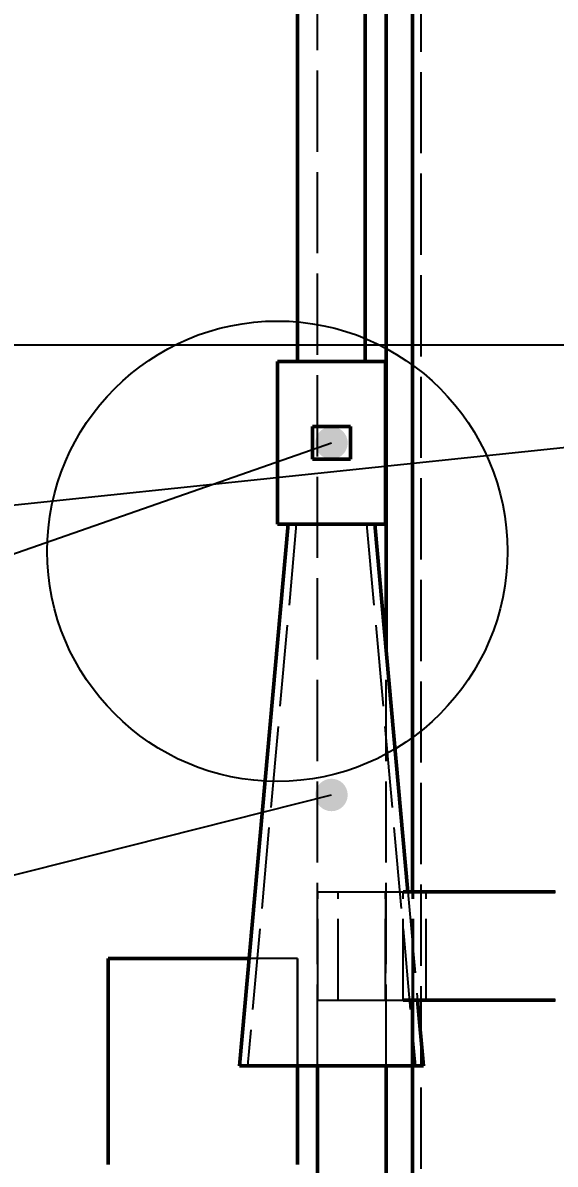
# Model space of a CAD drawing. Header units: millimetres. Extents: x 0 to 594, y 0 to 420.
# Drawn here: x 60.84 to 80.52, y 282.4 to 324.55 of the extents above; entities that cross this region are included whole.
import ezdxf

# ---------------------------------------------------------------- set-up
doc = ezdxf.new("R2010")
doc.units = ezdxf.units.MM
doc.linetypes.add('ISO02-TRAZOS', pattern=[3.75, 3, -0.75])
for name, color, linetype, lineweight in [('01-VISIBLE', 7, 'CONTINUOUS', 50), ('02-OCULTA', 4, 'ISO02-TRAZOS', 25), ('04-COTA', 3, 'CONTINUOUS', 25), ('08-FINA', 5, 'CONTINUOUS', 25)]:
    doc.layers.add(name, color=color, linetype=linetype, lineweight=lineweight)
doc.styles.add('ISO3098', font='isocpeur.ttf')
doc.dimstyles.new('FLAMA-ISO', dxfattribs={"dimtxt": 3.5, "dimasz": 3, "dimexe": 2, "dimexo": 1, "dimgap": 1, "dimtad": 1, "dimdec": 1, "dimtxsty": 'ISO3098', "dimcen": 2.5, "dimclrd": 3, "dimclre": 3, "dimclrt": 3, "dimazin": 3, "dimtfac": 1, "dimtmove": 0, "dimatfit": 3, "dimlwd": 25, "dimlwe": 25})

msp = doc.modelspace()

# ---------------------------------------------------------------- hatches: boundary and pattern name
at = {"layer": '08-FINA'}
h = msp.add_hatch(color=7, dxfattribs=at)
h.dxf.hatch_style = 1
edge = h.paths.add_edge_path()
edge.add_arc((72.25, 309.035), 0.6, 0, 360)
h = msp.add_hatch(color=7, dxfattribs=at)
h.dxf.hatch_style = 1
edge = h.paths.add_edge_path()
edge.add_arc((72.25, 296.035), 0.6, 0, 360)

# ---------------------------------------------------------------- linework, layer by layer
at = {"layer": '01-VISIBLE'}
for p, q in [((71, 349.516), (71, 312.035)), ((73.5, 335.195), (73.5, 312.035)), ((74.27, 301.368), (74.27, 335.195)), ((75.25, 292.455), (75.25, 335.195)), ((70.25, 306.035), (70.25, 312.035)), ((70.25, 312.035), (74.25, 312.035)), ((74.25, 306.035), (74.25, 312.035)), ((71.55, 309.635), (72.95, 309.635)), ((71.55, 308.435), (71.55, 309.635)), ((72.95, 308.435), (72.95, 309.635)), ((71.55, 308.435), (72.95, 308.435)), ((70.65, 306.035), (68.85, 286.035)), ((70.25, 306.035), (74.25, 306.035)), ((73.85, 306.035), (75.072, 292.455)), ((69.207, 290), (64, 290)), ((75.25, 271.18), (75.25, 288.455)), ((75.432, 288.455), (75.65, 286.035)), ((71.73, 275.5), (71.73, 286.035)), ((74.27, 275.5), (74.27, 286.035))]:
    msp.add_line(p, q, dxfattribs=at)
for points in [[(74.894, 292.455), (74.944, 292.455), (74.994, 292.455), (75.044, 292.455), (75.095, 292.455), (75.145, 292.455), (75.195, 292.455), (75.245, 292.455), (75.296, 292.455), (75.346, 292.455), (75.396, 292.455), (75.446, 292.455), (75.496, 292.455), (75.547, 292.455), (75.597, 292.455), (75.647, 292.455), (75.697, 292.455), (75.748, 292.455), (75.798, 292.455), (75.848, 292.455), (75.898, 292.455), (75.948, 292.455), (75.999, 292.455), (76.049, 292.455), (76.099, 292.455), (76.149, 292.455), (76.2, 292.455), (76.25, 292.455), (76.3, 292.455), (76.35, 292.455), (76.4, 292.455), (76.451, 292.455), (76.501, 292.455), (76.551, 292.455), (76.601, 292.455), (76.652, 292.455), (76.702, 292.455), (76.752, 292.455), (76.802, 292.455), (76.852, 292.455), (76.903, 292.455), (76.953, 292.455), (77.003, 292.455), (77.053, 292.455), (77.104, 292.455), (77.154, 292.455), (77.204, 292.455), (77.254, 292.455), (77.305, 292.455), (77.355, 292.455), (77.405, 292.455), (77.455, 292.455), (77.505, 292.455), (77.556, 292.455), (77.606, 292.455), (77.656, 292.455), (77.706, 292.455), (77.757, 292.455), (77.807, 292.455), (77.857, 292.455), (77.907, 292.455), (77.957, 292.455), (78.008, 292.455), (78.058, 292.455), (78.108, 292.455), (78.158, 292.455), (78.209, 292.455), (78.259, 292.455), (78.309, 292.455), (78.359, 292.455), (78.409, 292.455), (78.46, 292.455), (78.51, 292.455), (78.56, 292.455), (78.61, 292.455), (78.661, 292.455), (78.711, 292.455), (78.761, 292.455), (78.811, 292.455), (78.861, 292.455), (78.912, 292.455), (78.962, 292.455), (79.012, 292.455), (79.062, 292.455), (79.113, 292.455), (79.163, 292.455), (79.213, 292.455), (79.263, 292.455), (79.314, 292.455), (79.364, 292.455), (79.414, 292.455), (79.464, 292.455), (79.514, 292.455), (79.565, 292.455), (79.615, 292.455), (79.665, 292.455), (79.715, 292.455), (79.766, 292.455), (79.816, 292.455), (79.866, 292.455), (79.916, 292.455), (79.966, 292.455), (80.017, 292.455), (80.067, 292.455), (80.117, 292.455), (80.167, 292.455), (80.218, 292.455), (80.268, 292.455), (80.318, 292.455), (80.368, 292.455), (80.418, 292.455), (80.469, 292.455), (80.519, 292.455)], [(64, 282.387), (64, 282.475), (64, 282.562), (64, 282.65), (64, 282.737), (64, 282.825), (64, 282.912), (64, 283), (64, 283.087), (64, 283.175), (64, 283.262), (64, 283.35), (64, 283.437), (64, 283.525), (64, 283.612), (64, 283.7), (64, 283.787), (64, 283.875), (64, 283.962), (64, 284.05), (64, 284.137), (64, 284.225), (64, 284.312), (64, 284.4), (64, 284.487), (64, 284.575), (64, 284.662), (64, 284.75), (64, 284.837), (64, 284.925), (64, 285.012), (64, 285.1), (64, 285.187), (64, 285.275), (64, 285.362), (64, 285.45), (64, 285.537), (64, 285.625), (64, 285.712), (64, 285.8), (64, 285.887), (64, 285.975), (64, 286.062), (64, 286.15), (64, 286.237), (64, 286.325), (64, 286.412), (64, 286.5), (64, 286.587), (64, 286.675), (64, 286.762), (64, 286.85), (64, 286.937), (64, 287.025), (64, 287.112), (64, 287.2), (64, 287.287), (64, 287.375), (64, 287.462), (64, 287.55), (64, 287.637), (64, 287.725), (64, 287.812), (64, 287.9), (64, 287.987), (64, 288.075), (64, 288.162), (64, 288.25), (64, 288.337), (64, 288.425), (64, 288.512), (64, 288.6), (64, 288.687), (64, 288.775), (64, 288.862), (64, 288.95), (64, 289.037), (64, 289.125), (64, 289.212), (64, 289.3), (64, 289.387), (64, 289.475), (64, 289.562), (64, 289.65), (64, 289.737), (64, 289.825), (64, 289.912), (64, 290)], [(74.894, 288.455), (74.944, 288.455), (74.994, 288.455), (75.044, 288.455), (75.095, 288.455), (75.145, 288.455), (75.195, 288.455), (75.245, 288.455), (75.296, 288.455), (75.346, 288.455), (75.396, 288.455), (75.446, 288.455), (75.497, 288.455), (75.547, 288.455), (75.597, 288.455), (75.647, 288.455), (75.698, 288.455), (75.748, 288.455), (75.798, 288.455), (75.848, 288.455), (75.899, 288.455), (75.949, 288.455), (75.999, 288.455), (76.049, 288.455), (76.1, 288.455), (76.15, 288.455), (76.2, 288.455), (76.25, 288.455), (76.301, 288.455), (76.351, 288.455), (76.401, 288.455), (76.451, 288.455), (76.502, 288.455), (76.552, 288.455), (76.602, 288.455), (76.652, 288.455), (76.703, 288.455), (76.753, 288.455), (76.803, 288.455), (76.853, 288.455), (76.904, 288.455), (76.954, 288.455), (77.004, 288.455), (77.054, 288.455), (77.105, 288.455), (77.155, 288.455), (77.205, 288.455), (77.255, 288.455), (77.306, 288.455), (77.356, 288.455), (77.406, 288.455), (77.456, 288.455), (77.507, 288.455), (77.557, 288.455), (77.607, 288.455), (77.657, 288.455), (77.708, 288.455), (77.758, 288.455), (77.808, 288.455), (77.858, 288.455), (77.909, 288.455), (77.959, 288.455), (78.009, 288.455), (78.059, 288.455), (78.11, 288.455), (78.16, 288.455), (78.21, 288.455), (78.26, 288.455), (78.311, 288.455), (78.361, 288.455), (78.411, 288.455), (78.461, 288.455), (78.512, 288.455), (78.562, 288.455), (78.612, 288.455), (78.662, 288.455), (78.713, 288.455), (78.763, 288.455), (78.813, 288.455), (78.863, 288.455), (78.914, 288.455), (78.964, 288.455), (79.014, 288.455), (79.064, 288.455), (79.115, 288.455), (79.165, 288.455), (79.215, 288.455), (79.265, 288.455), (79.316, 288.455), (79.366, 288.455), (79.416, 288.455), (79.466, 288.455), (79.517, 288.455), (79.567, 288.455), (79.617, 288.455), (79.667, 288.455), (79.718, 288.455), (79.768, 288.455), (79.818, 288.455), (79.868, 288.455), (79.918, 288.455), (79.969, 288.455), (80.019, 288.455), (80.069, 288.455), (80.119, 288.455), (80.17, 288.455), (80.22, 288.455), (80.27, 288.455), (80.32, 288.455), (80.371, 288.455), (80.421, 288.455), (80.471, 288.455), (80.521, 288.455)], [(75.65, 286.035), (75.6, 286.035), (75.55, 286.035), (75.5, 286.035), (75.45, 286.035), (75.4, 286.035), (75.35, 286.035), (75.3, 286.035), (75.25, 286.035), (75.2, 286.035), (75.15, 286.035), (75.1, 286.035), (75.05, 286.035), (75, 286.035), (74.95, 286.035), (74.9, 286.035), (74.85, 286.035), (74.8, 286.035), (74.75, 286.035), (74.7, 286.035), (74.65, 286.035), (74.6, 286.035), (74.55, 286.035), (74.5, 286.035), (74.45, 286.035), (74.4, 286.035), (74.35, 286.035), (74.3, 286.035), (74.25, 286.035), (74.2, 286.035), (74.15, 286.035), (74.1, 286.035), (74.05, 286.035), (74, 286.035), (73.95, 286.035), (73.9, 286.035), (73.85, 286.035), (73.8, 286.035), (73.75, 286.035), (73.7, 286.035), (73.65, 286.035), (73.6, 286.035), (73.55, 286.035), (73.5, 286.035), (73.45, 286.035), (73.4, 286.035), (73.35, 286.035), (73.3, 286.035), (73.25, 286.035), (73.2, 286.035), (73.15, 286.035), (73.1, 286.035), (73.05, 286.035), (73, 286.035), (72.95, 286.035), (72.9, 286.035), (72.85, 286.035), (72.8, 286.035), (72.75, 286.035), (72.7, 286.035), (72.65, 286.035), (72.6, 286.035), (72.55, 286.035), (72.5, 286.035), (72.45, 286.035), (72.4, 286.035), (72.35, 286.035), (72.3, 286.035), (72.25, 286.035), (72.2, 286.035), (72.15, 286.035), (72.1, 286.035), (72.05, 286.035), (72, 286.035), (71.95, 286.035), (71.9, 286.035), (71.85, 286.035), (71.8, 286.035), (71.75, 286.035), (71.7, 286.035), (71.65, 286.035), (71.6, 286.035), (71.55, 286.035), (71.5, 286.035), (71.45, 286.035), (71.4, 286.035), (71.35, 286.035), (71.3, 286.035), (71.25, 286.035), (71.2, 286.035), (71.15, 286.035), (71.1, 286.035), (71.05, 286.035), (71, 286.035), (70.95, 286.035), (70.9, 286.035), (70.85, 286.035), (70.8, 286.035), (70.75, 286.035), (70.7, 286.035), (70.65, 286.035), (70.6, 286.035), (70.55, 286.035), (70.5, 286.035), (70.45, 286.035), (70.4, 286.035), (70.35, 286.035), (70.3, 286.035), (70.25, 286.035), (70.2, 286.035), (70.15, 286.035), (70.1, 286.035), (70.05, 286.035), (70, 286.035), (69.95, 286.035), (69.9, 286.035), (69.85, 286.035), (69.8, 286.035), (69.75, 286.035), (69.7, 286.035), (69.65, 286.035), (69.6, 286.035), (69.55, 286.035), (69.5, 286.035), (69.45, 286.035), (69.4, 286.035), (69.35, 286.035), (69.3, 286.035), (69.25, 286.035), (69.2, 286.035), (69.15, 286.035), (69.1, 286.035), (69.05, 286.035), (69, 286.035), (68.95, 286.035), (68.9, 286.035), (68.85, 286.035)], [(71, 282.388), (71, 282.466), (71, 282.544), (71, 282.621), (71, 282.699), (71, 282.776), (71, 282.854), (71, 282.931), (71, 283.009), (71, 283.087), (71, 283.164), (71, 283.242), (71, 283.319), (71, 283.397), (71, 283.475), (71, 283.552), (71, 283.63), (71, 283.707), (71, 283.785), (71, 283.863), (71, 283.94), (71, 284.018), (71, 284.095), (71, 284.173), (71, 284.25), (71, 284.328), (71, 284.406), (71, 284.483), (71, 284.561), (71, 284.638), (71, 284.716), (71, 284.794), (71, 284.871), (71, 284.949), (71, 285.026), (71, 285.104), (71, 285.182), (71, 285.259), (71, 285.337), (71, 285.414), (71, 285.492), (71, 285.569), (71, 285.647), (71, 285.725), (71, 285.802), (71, 285.88), (71, 285.957), (71, 286.035)]]:
    msp.add_lwpolyline(points, dxfattribs=at)
at = {"layer": '02-OCULTA'}
for p, q in [((71.73, 286.035), (71.73, 352.687)), ((75.57, 270.98), (75.57, 337.4)), ((70.25, 306.035), (70.25, 312.035)), ((70.25, 312.035), (74.25, 312.035)), ((74.25, 306.035), (74.25, 312.035)), ((71.55, 309.635), (72.95, 309.635)), ((71.55, 308.435), (71.55, 309.635)), ((72.95, 308.435), (72.95, 309.635)), ((71.55, 308.435), (72.95, 308.435)), ((70.95, 306.035), (69.15, 286.035)), ((70.25, 306.035), (74.25, 306.035)), ((73.55, 306.035), (75.35, 286.035)), ((74.27, 286.035), (74.27, 301.368)), ((71.75, 292.455), (74.25, 292.455)), ((71.75, 292.455), (72.5, 292.455)), ((71.75, 288.455), (71.75, 292.455)), ((71.75, 288.455), (71.75, 292.455)), ((72.5, 292.455), (74.894, 292.455)), ((72.5, 288.455), (72.5, 292.455)), ((72.5, 288.455), (72.5, 292.455)), ((74.25, 292.455), (74.894, 292.455)), ((74.25, 292.455), (74.25, 288.455)), ((74.25, 288.455), (74.25, 292.455)), ((74.894, 288.455), (74.894, 292.455)), ((74.894, 288.455), (74.894, 292.455)), ((75.072, 292.455), (75.432, 288.455)), ((75.25, 288.455), (75.25, 292.455)), ((75.285, 288.455), (75.285, 292.455)), ((75.285, 288.455), (75.285, 292.455)), ((75.285, 292.455), (75.75, 292.455)), ((75.285, 292.455), (75.75, 292.455)), ((75.75, 288.455), (75.75, 292.455)), ((75.75, 288.455), (75.75, 292.455)), ((71, 290), (69.207, 290)), ((71.75, 288.455), (74.25, 288.455)), ((71.75, 288.455), (72.5, 288.455)), ((72.5, 288.455), (74.894, 288.455)), ((74.25, 288.455), (74.894, 288.455)), ((75.285, 288.455), (75.75, 288.455)), ((75.285, 288.455), (75.75, 288.455))]:
    msp.add_line(p, q, dxfattribs=at)
for points in [[(73.5, 312.035), (73.45, 312.035), (73.4, 312.035), (73.35, 312.035), (73.3, 312.035), (73.25, 312.035), (73.2, 312.035), (73.15, 312.035), (73.1, 312.035), (73.05, 312.035), (73, 312.035), (72.95, 312.035), (72.9, 312.035), (72.85, 312.035), (72.8, 312.035), (72.75, 312.035), (72.7, 312.035), (72.65, 312.035), (72.6, 312.035), (72.55, 312.035), (72.5, 312.035), (72.45, 312.035), (72.4, 312.035), (72.35, 312.035), (72.3, 312.035), (72.25, 312.035), (72.2, 312.035), (72.15, 312.035), (72.1, 312.035), (72.05, 312.035), (72, 312.035), (71.95, 312.035), (71.9, 312.035), (71.85, 312.035), (71.8, 312.035), (71.75, 312.035), (71.7, 312.035), (71.65, 312.035), (71.6, 312.035), (71.55, 312.035), (71.5, 312.035), (71.45, 312.035), (71.4, 312.035), (71.35, 312.035), (71.3, 312.035), (71.25, 312.035), (71.2, 312.035), (71.15, 312.035), (71.1, 312.035), (71.05, 312.035), (71, 312.035)], [(71, 312.035), (71.05, 312.035), (71.1, 312.035), (71.15, 312.035), (71.2, 312.035), (71.25, 312.035), (71.3, 312.035), (71.35, 312.035), (71.4, 312.035), (71.45, 312.035), (71.5, 312.035), (71.55, 312.035), (71.6, 312.035), (71.65, 312.035), (71.7, 312.035), (71.75, 312.035), (71.8, 312.035), (71.85, 312.035), (71.9, 312.035), (71.95, 312.035), (72, 312.035), (72.05, 312.035), (72.1, 312.035), (72.15, 312.035), (72.2, 312.035), (72.25, 312.035), (72.3, 312.035), (72.35, 312.035), (72.4, 312.035), (72.45, 312.035), (72.5, 312.035), (72.55, 312.035), (72.6, 312.035), (72.65, 312.035), (72.7, 312.035), (72.75, 312.035), (72.8, 312.035), (72.85, 312.035), (72.9, 312.035), (72.95, 312.035), (73, 312.035), (73.05, 312.035), (73.1, 312.035), (73.15, 312.035), (73.2, 312.035), (73.25, 312.035), (73.3, 312.035), (73.35, 312.035), (73.4, 312.035), (73.45, 312.035), (73.5, 312.035)], [(70.65, 306.035), (70.7, 306.035), (70.75, 306.035), (70.8, 306.035), (70.85, 306.035), (70.9, 306.035), (70.95, 306.035), (71, 306.035), (71.05, 306.035), (71.1, 306.035), (71.15, 306.035), (71.2, 306.035), (71.25, 306.035), (71.3, 306.035), (71.35, 306.035), (71.4, 306.035), (71.45, 306.035), (71.5, 306.035), (71.55, 306.035), (71.6, 306.035), (71.65, 306.035), (71.7, 306.035), (71.75, 306.035), (71.8, 306.035), (71.85, 306.035), (71.9, 306.035), (71.95, 306.035), (72, 306.035), (72.05, 306.035), (72.1, 306.035), (72.15, 306.035), (72.2, 306.035), (72.25, 306.035), (72.3, 306.035), (72.35, 306.035), (72.4, 306.035), (72.45, 306.035), (72.5, 306.035), (72.55, 306.035), (72.6, 306.035), (72.65, 306.035), (72.7, 306.035), (72.75, 306.035), (72.8, 306.035), (72.85, 306.035), (72.9, 306.035), (72.95, 306.035), (73, 306.035), (73.05, 306.035), (73.1, 306.035), (73.15, 306.035), (73.2, 306.035), (73.25, 306.035), (73.3, 306.035), (73.35, 306.035), (73.4, 306.035), (73.45, 306.035), (73.5, 306.035), (73.55, 306.035), (73.6, 306.035), (73.65, 306.035), (73.7, 306.035), (73.75, 306.035), (73.8, 306.035), (73.85, 306.035)], [(73.85, 306.035), (73.8, 306.035), (73.75, 306.035), (73.7, 306.035), (73.65, 306.035), (73.6, 306.035), (73.55, 306.035), (73.5, 306.035), (73.45, 306.035), (73.4, 306.035), (73.35, 306.035), (73.3, 306.035), (73.25, 306.035), (73.2, 306.035), (73.15, 306.035), (73.1, 306.035), (73.05, 306.035), (73, 306.035), (72.95, 306.035), (72.9, 306.035), (72.85, 306.035), (72.8, 306.035), (72.75, 306.035), (72.7, 306.035), (72.65, 306.035), (72.6, 306.035), (72.55, 306.035), (72.5, 306.035), (72.45, 306.035), (72.4, 306.035), (72.35, 306.035), (72.3, 306.035), (72.25, 306.035), (72.2, 306.035), (72.15, 306.035), (72.1, 306.035), (72.05, 306.035), (72, 306.035), (71.95, 306.035), (71.9, 306.035), (71.85, 306.035), (71.8, 306.035), (71.75, 306.035), (71.7, 306.035), (71.65, 306.035), (71.6, 306.035), (71.55, 306.035), (71.5, 306.035), (71.45, 306.035), (71.4, 306.035), (71.35, 306.035), (71.3, 306.035), (71.25, 306.035), (71.2, 306.035), (71.15, 306.035), (71.1, 306.035), (71.05, 306.035), (71, 306.035), (70.95, 306.035), (70.9, 306.035), (70.85, 306.035), (70.8, 306.035), (70.75, 306.035), (70.7, 306.035), (70.65, 306.035)], [(70.95, 306.035), (71, 306.035), (71.05, 306.035), (71.1, 306.035), (71.15, 306.035), (71.2, 306.035), (71.25, 306.035), (71.3, 306.035), (71.35, 306.035), (71.4, 306.035), (71.45, 306.035), (71.5, 306.035), (71.55, 306.035), (71.6, 306.035), (71.65, 306.035), (71.7, 306.035), (71.75, 306.035), (71.8, 306.035), (71.85, 306.035), (71.9, 306.035), (71.95, 306.035), (72, 306.035), (72.05, 306.035), (72.1, 306.035), (72.15, 306.035), (72.2, 306.035), (72.25, 306.035), (72.3, 306.035), (72.35, 306.035), (72.4, 306.035), (72.45, 306.035), (72.5, 306.035), (72.55, 306.035), (72.6, 306.035), (72.65, 306.035), (72.7, 306.035), (72.75, 306.035), (72.8, 306.035), (72.85, 306.035), (72.9, 306.035), (72.95, 306.035), (73, 306.035), (73.05, 306.035), (73.1, 306.035), (73.15, 306.035), (73.2, 306.035), (73.25, 306.035), (73.3, 306.035), (73.35, 306.035), (73.4, 306.035), (73.45, 306.035), (73.5, 306.035), (73.55, 306.035)], [(73.55, 306.035), (73.5, 306.035), (73.45, 306.035), (73.4, 306.035), (73.35, 306.035), (73.3, 306.035), (73.25, 306.035), (73.2, 306.035), (73.15, 306.035), (73.1, 306.035), (73.05, 306.035), (73, 306.035), (72.95, 306.035), (72.9, 306.035), (72.85, 306.035), (72.8, 306.035), (72.75, 306.035), (72.7, 306.035), (72.65, 306.035), (72.6, 306.035), (72.55, 306.035), (72.5, 306.035), (72.45, 306.035), (72.4, 306.035), (72.35, 306.035), (72.3, 306.035), (72.25, 306.035), (72.2, 306.035), (72.15, 306.035), (72.1, 306.035), (72.05, 306.035), (72, 306.035), (71.95, 306.035), (71.9, 306.035), (71.85, 306.035), (71.8, 306.035), (71.75, 306.035), (71.7, 306.035), (71.65, 306.035), (71.6, 306.035), (71.55, 306.035), (71.5, 306.035), (71.45, 306.035), (71.4, 306.035), (71.35, 306.035), (71.3, 306.035), (71.25, 306.035), (71.2, 306.035), (71.15, 306.035), (71.1, 306.035), (71.05, 306.035), (71, 306.035), (70.95, 306.035)], [(80.518, 292.455), (80.429, 292.455), (80.34, 292.455), (80.251, 292.455), (80.161, 292.455), (80.072, 292.455), (79.983, 292.455), (79.893, 292.455), (79.804, 292.455), (79.715, 292.455), (79.626, 292.455), (79.536, 292.455), (79.447, 292.455), (79.358, 292.455), (79.268, 292.455), (79.179, 292.455), (79.09, 292.455), (79.001, 292.455), (78.911, 292.455), (78.822, 292.455), (78.733, 292.455), (78.644, 292.455), (78.554, 292.455), (78.465, 292.455), (78.376, 292.455), (78.286, 292.455), (78.197, 292.455), (78.108, 292.455), (78.019, 292.455), (77.929, 292.455), (77.84, 292.455), (77.751, 292.455), (77.661, 292.455), (77.572, 292.455), (77.483, 292.455), (77.394, 292.455), (77.304, 292.455), (77.215, 292.455), (77.126, 292.455), (77.036, 292.455), (76.947, 292.455), (76.858, 292.455), (76.769, 292.455), (76.679, 292.455), (76.59, 292.455), (76.501, 292.455), (76.411, 292.455), (76.322, 292.455), (76.233, 292.455), (76.144, 292.455), (76.054, 292.455), (75.965, 292.455), (75.876, 292.455), (75.787, 292.455), (75.697, 292.455), (75.608, 292.455), (75.519, 292.455), (75.429, 292.455), (75.34, 292.455), (75.251, 292.455), (75.162, 292.455), (75.072, 292.455), (74.983, 292.455), (74.894, 292.455)], [(75.285, 292.455), (75.372, 292.455), (75.459, 292.455), (75.547, 292.455), (75.634, 292.455), (75.721, 292.455), (75.809, 292.455), (75.896, 292.455), (75.983, 292.455), (76.071, 292.455), (76.158, 292.455), (76.245, 292.455), (76.333, 292.455), (76.42, 292.455), (76.507, 292.455), (76.595, 292.455), (76.682, 292.455), (76.769, 292.455), (76.857, 292.455), (76.944, 292.455), (77.031, 292.455), (77.119, 292.455), (77.206, 292.455), (77.293, 292.455), (77.381, 292.455), (77.468, 292.455), (77.555, 292.455), (77.642, 292.455), (77.73, 292.455), (77.817, 292.455), (77.904, 292.455), (77.992, 292.455), (78.079, 292.455), (78.166, 292.455), (78.254, 292.455), (78.341, 292.455), (78.428, 292.455), (78.516, 292.455), (78.603, 292.455), (78.69, 292.455), (78.778, 292.455), (78.865, 292.455), (78.952, 292.455), (79.04, 292.455), (79.127, 292.455), (79.214, 292.455), (79.302, 292.455), (79.389, 292.455), (79.476, 292.455), (79.564, 292.455), (79.651, 292.455), (79.738, 292.455), (79.826, 292.455), (79.913, 292.455), (80, 292.455), (80.088, 292.455), (80.175, 292.455), (80.262, 292.455), (80.35, 292.455), (80.437, 292.455), (80.524, 292.455)], [(80.524, 292.455), (80.437, 292.455), (80.35, 292.455), (80.262, 292.455), (80.175, 292.455), (80.088, 292.455), (80, 292.455), (79.913, 292.455), (79.826, 292.455), (79.738, 292.455), (79.651, 292.455), (79.564, 292.455), (79.476, 292.455), (79.389, 292.455), (79.302, 292.455), (79.214, 292.455), (79.127, 292.455), (79.04, 292.455), (78.952, 292.455), (78.865, 292.455), (78.778, 292.455), (78.69, 292.455), (78.603, 292.455), (78.516, 292.455), (78.428, 292.455), (78.341, 292.455), (78.254, 292.455), (78.166, 292.455), (78.079, 292.455), (77.992, 292.455), (77.904, 292.455), (77.817, 292.455), (77.73, 292.455), (77.642, 292.455), (77.555, 292.455), (77.468, 292.455), (77.381, 292.455), (77.293, 292.455), (77.206, 292.455), (77.119, 292.455), (77.031, 292.455), (76.944, 292.455), (76.857, 292.455), (76.769, 292.455), (76.682, 292.455), (76.595, 292.455), (76.507, 292.455), (76.42, 292.455), (76.333, 292.455), (76.245, 292.455), (76.158, 292.455), (76.071, 292.455), (75.983, 292.455), (75.896, 292.455), (75.809, 292.455), (75.721, 292.455), (75.634, 292.455), (75.547, 292.455), (75.459, 292.455), (75.372, 292.455), (75.285, 292.455)], [(64, 290), (64, 289.912), (64, 289.825), (64, 289.737), (64, 289.65), (64, 289.562), (64, 289.475), (64, 289.387), (64, 289.3), (64, 289.212), (64, 289.125), (64, 289.037), (64, 288.95), (64, 288.862), (64, 288.775), (64, 288.687), (64, 288.6), (64, 288.512), (64, 288.425), (64, 288.337), (64, 288.25), (64, 288.162), (64, 288.075), (64, 287.987), (64, 287.9), (64, 287.812), (64, 287.725), (64, 287.637), (64, 287.55), (64, 287.462), (64, 287.375), (64, 287.287), (64, 287.2), (64, 287.112), (64, 287.025), (64, 286.937), (64, 286.85), (64, 286.762), (64, 286.675), (64, 286.587), (64, 286.5), (64, 286.412), (64, 286.325), (64, 286.237), (64, 286.15), (64, 286.062), (64, 285.975), (64, 285.887), (64, 285.8), (64, 285.712), (64, 285.625), (64, 285.537), (64, 285.45), (64, 285.362), (64, 285.275), (64, 285.187), (64, 285.1), (64, 285.012), (64, 284.925), (64, 284.837), (64, 284.75), (64, 284.662), (64, 284.575), (64, 284.487), (64, 284.4), (64, 284.312), (64, 284.225), (64, 284.137), (64, 284.05), (64, 283.962), (64, 283.875), (64, 283.787), (64, 283.7), (64, 283.612), (64, 283.525), (64, 283.437), (64, 283.35), (64, 283.262), (64, 283.175), (64, 283.087), (64, 283), (64, 282.912), (64, 282.825), (64, 282.737), (64, 282.65), (64, 282.562), (64, 282.475), (64, 282.387)], [(71, 286.035), (71, 286.085), (71, 286.135), (71, 286.186), (71, 286.236), (71, 286.286), (71, 286.336), (71, 286.386), (71, 286.437), (71, 286.487), (71, 286.537), (71, 286.587), (71, 286.637), (71, 286.687), (71, 286.738), (71, 286.788), (71, 286.838), (71, 286.888), (71, 286.938), (71, 286.989), (71, 287.039), (71, 287.089), (71, 287.139), (71, 287.189), (71, 287.24), (71, 287.29), (71, 287.34), (71, 287.39), (71, 287.44), (71, 287.491), (71, 287.541), (71, 287.591), (71, 287.641), (71, 287.691), (71, 287.741), (71, 287.792), (71, 287.842), (71, 287.892), (71, 287.942), (71, 287.992), (71, 288.043), (71, 288.093), (71, 288.143), (71, 288.193), (71, 288.243), (71, 288.294), (71, 288.344), (71, 288.394), (71, 288.444), (71, 288.494), (71, 288.544), (71, 288.595), (71, 288.645), (71, 288.695), (71, 288.745), (71, 288.795), (71, 288.846), (71, 288.896), (71, 288.946), (71, 288.996), (71, 289.046), (71, 289.097), (71, 289.147), (71, 289.197), (71, 289.247), (71, 289.297), (71, 289.348), (71, 289.398), (71, 289.448), (71, 289.498), (71, 289.548), (71, 289.598), (71, 289.649), (71, 289.699), (71, 289.749), (71, 289.799), (71, 289.849), (71, 289.9), (71, 289.95), (71, 290)], [(71, 290), (71, 289.912), (71, 289.825), (71, 289.737), (71, 289.65), (71, 289.562), (71, 289.475), (71, 289.387), (71, 289.3), (71, 289.212), (71, 289.125), (71, 289.037), (71, 288.95), (71, 288.862), (71, 288.775), (71, 288.687), (71, 288.6), (71, 288.512), (71, 288.425), (71, 288.337), (71, 288.25), (71, 288.162), (71, 288.075), (71, 287.987), (71, 287.9), (71, 287.812), (71, 287.725), (71, 287.637), (71, 287.55), (71, 287.462), (71, 287.375), (71, 287.287), (71, 287.2), (71, 287.112), (71, 287.025), (71, 286.937), (71, 286.85), (71, 286.762), (71, 286.675), (71, 286.587), (71, 286.5), (71, 286.412), (71, 286.325), (71, 286.237), (71, 286.15), (71, 286.062), (71, 285.975), (71, 285.887), (71, 285.8), (71, 285.712), (71, 285.625), (71, 285.537), (71, 285.45), (71, 285.362), (71, 285.275), (71, 285.187), (71, 285.1), (71, 285.012), (71, 284.925), (71, 284.837), (71, 284.75), (71, 284.662), (71, 284.575), (71, 284.487), (71, 284.4), (71, 284.312), (71, 284.225), (71, 284.137), (71, 284.05), (71, 283.962), (71, 283.875), (71, 283.787), (71, 283.7), (71, 283.612), (71, 283.525), (71, 283.437), (71, 283.35), (71, 283.262), (71, 283.175), (71, 283.087), (71, 283), (71, 282.912), (71, 282.825), (71, 282.737), (71, 282.65), (71, 282.562), (71, 282.475), (71, 282.387)], [(80.518, 288.455), (80.429, 288.455), (80.34, 288.455), (80.251, 288.455), (80.161, 288.455), (80.072, 288.455), (79.983, 288.455), (79.893, 288.455), (79.804, 288.455), (79.715, 288.455), (79.626, 288.455), (79.536, 288.455), (79.447, 288.455), (79.358, 288.455), (79.268, 288.455), (79.179, 288.455), (79.09, 288.455), (79.001, 288.455), (78.911, 288.455), (78.822, 288.455), (78.733, 288.455), (78.644, 288.455), (78.554, 288.455), (78.465, 288.455), (78.376, 288.455), (78.286, 288.455), (78.197, 288.455), (78.108, 288.455), (78.019, 288.455), (77.929, 288.455), (77.84, 288.455), (77.751, 288.455), (77.661, 288.455), (77.572, 288.455), (77.483, 288.455), (77.394, 288.455), (77.304, 288.455), (77.215, 288.455), (77.126, 288.455), (77.036, 288.455), (76.947, 288.455), (76.858, 288.455), (76.769, 288.455), (76.679, 288.455), (76.59, 288.455), (76.501, 288.455), (76.411, 288.455), (76.322, 288.455), (76.233, 288.455), (76.144, 288.455), (76.054, 288.455), (75.965, 288.455), (75.876, 288.455), (75.787, 288.455), (75.697, 288.455), (75.608, 288.455), (75.519, 288.455), (75.429, 288.455), (75.34, 288.455), (75.251, 288.455), (75.162, 288.455), (75.072, 288.455), (74.983, 288.455), (74.894, 288.455)], [(75.285, 288.455), (75.372, 288.455), (75.459, 288.455), (75.547, 288.455), (75.634, 288.455), (75.721, 288.455), (75.809, 288.455), (75.896, 288.455), (75.983, 288.455), (76.071, 288.455), (76.158, 288.455), (76.245, 288.455), (76.333, 288.455), (76.42, 288.455), (76.507, 288.455), (76.595, 288.455), (76.682, 288.455), (76.769, 288.455), (76.857, 288.455), (76.944, 288.455), (77.031, 288.455), (77.119, 288.455), (77.206, 288.455), (77.293, 288.455), (77.381, 288.455), (77.468, 288.455), (77.555, 288.455), (77.642, 288.455), (77.73, 288.455), (77.817, 288.455), (77.904, 288.455), (77.992, 288.455), (78.079, 288.455), (78.166, 288.455), (78.254, 288.455), (78.341, 288.455), (78.428, 288.455), (78.516, 288.455), (78.603, 288.455), (78.69, 288.455), (78.778, 288.455), (78.865, 288.455), (78.952, 288.455), (79.04, 288.455), (79.127, 288.455), (79.214, 288.455), (79.302, 288.455), (79.389, 288.455), (79.476, 288.455), (79.564, 288.455), (79.651, 288.455), (79.738, 288.455), (79.826, 288.455), (79.913, 288.455), (80, 288.455), (80.088, 288.455), (80.175, 288.455), (80.262, 288.455), (80.35, 288.455), (80.437, 288.455), (80.524, 288.455)], [(80.524, 288.455), (80.437, 288.455), (80.35, 288.455), (80.262, 288.455), (80.175, 288.455), (80.088, 288.455), (80, 288.455), (79.913, 288.455), (79.826, 288.455), (79.738, 288.455), (79.651, 288.455), (79.564, 288.455), (79.476, 288.455), (79.389, 288.455), (79.302, 288.455), (79.214, 288.455), (79.127, 288.455), (79.04, 288.455), (78.952, 288.455), (78.865, 288.455), (78.778, 288.455), (78.69, 288.455), (78.603, 288.455), (78.516, 288.455), (78.428, 288.455), (78.341, 288.455), (78.254, 288.455), (78.166, 288.455), (78.079, 288.455), (77.992, 288.455), (77.904, 288.455), (77.817, 288.455), (77.73, 288.455), (77.642, 288.455), (77.555, 288.455), (77.468, 288.455), (77.381, 288.455), (77.293, 288.455), (77.206, 288.455), (77.119, 288.455), (77.031, 288.455), (76.944, 288.455), (76.857, 288.455), (76.769, 288.455), (76.682, 288.455), (76.595, 288.455), (76.507, 288.455), (76.42, 288.455), (76.333, 288.455), (76.245, 288.455), (76.158, 288.455), (76.071, 288.455), (75.983, 288.455), (75.896, 288.455), (75.809, 288.455), (75.721, 288.455), (75.634, 288.455), (75.547, 288.455), (75.459, 288.455), (75.372, 288.455), (75.285, 288.455)], [(68.85, 286.035), (68.9, 286.035), (68.95, 286.035), (69, 286.035), (69.05, 286.035), (69.1, 286.035), (69.15, 286.035), (69.2, 286.035), (69.25, 286.035), (69.3, 286.035), (69.35, 286.035), (69.4, 286.035), (69.45, 286.035), (69.5, 286.035), (69.55, 286.035), (69.6, 286.035), (69.65, 286.035), (69.7, 286.035), (69.75, 286.035), (69.8, 286.035), (69.85, 286.035), (69.9, 286.035), (69.95, 286.035), (70, 286.035), (70.05, 286.035), (70.1, 286.035), (70.15, 286.035), (70.2, 286.035), (70.25, 286.035), (70.3, 286.035), (70.35, 286.035), (70.4, 286.035), (70.45, 286.035), (70.5, 286.035), (70.55, 286.035), (70.6, 286.035), (70.65, 286.035), (70.7, 286.035), (70.75, 286.035), (70.8, 286.035), (70.85, 286.035), (70.9, 286.035), (70.95, 286.035), (71, 286.035), (71.05, 286.035), (71.1, 286.035), (71.15, 286.035), (71.2, 286.035), (71.25, 286.035), (71.3, 286.035), (71.35, 286.035), (71.4, 286.035), (71.45, 286.035), (71.5, 286.035), (71.55, 286.035), (71.6, 286.035), (71.65, 286.035), (71.7, 286.035), (71.75, 286.035), (71.8, 286.035), (71.85, 286.035), (71.9, 286.035), (71.95, 286.035), (72, 286.035), (72.05, 286.035), (72.1, 286.035), (72.15, 286.035), (72.2, 286.035), (72.25, 286.035), (72.3, 286.035), (72.35, 286.035), (72.4, 286.035), (72.45, 286.035), (72.5, 286.035), (72.55, 286.035), (72.6, 286.035), (72.65, 286.035), (72.7, 286.035), (72.75, 286.035), (72.8, 286.035), (72.85, 286.035), (72.9, 286.035), (72.95, 286.035), (73, 286.035), (73.05, 286.035), (73.1, 286.035), (73.15, 286.035), (73.2, 286.035), (73.25, 286.035), (73.3, 286.035), (73.35, 286.035), (73.4, 286.035), (73.45, 286.035), (73.5, 286.035), (73.55, 286.035), (73.6, 286.035), (73.65, 286.035), (73.7, 286.035), (73.75, 286.035), (73.8, 286.035), (73.85, 286.035), (73.9, 286.035), (73.95, 286.035), (74, 286.035), (74.05, 286.035), (74.1, 286.035), (74.15, 286.035), (74.2, 286.035), (74.25, 286.035), (74.3, 286.035), (74.35, 286.035), (74.4, 286.035), (74.45, 286.035), (74.5, 286.035), (74.55, 286.035), (74.6, 286.035), (74.65, 286.035), (74.7, 286.035), (74.75, 286.035), (74.8, 286.035), (74.85, 286.035), (74.9, 286.035), (74.95, 286.035), (75, 286.035), (75.05, 286.035), (75.1, 286.035), (75.15, 286.035), (75.2, 286.035), (75.25, 286.035), (75.3, 286.035), (75.35, 286.035), (75.4, 286.035), (75.45, 286.035), (75.5, 286.035), (75.55, 286.035), (75.6, 286.035), (75.65, 286.035)], [(69.15, 286.035), (69.2, 286.035), (69.25, 286.035), (69.3, 286.035), (69.35, 286.035), (69.4, 286.035), (69.45, 286.035), (69.5, 286.035), (69.55, 286.035), (69.6, 286.035), (69.65, 286.035), (69.7, 286.035), (69.75, 286.035), (69.8, 286.035), (69.85, 286.035), (69.9, 286.035), (69.95, 286.035), (70, 286.035), (70.05, 286.035), (70.1, 286.035), (70.15, 286.035), (70.2, 286.035), (70.25, 286.035), (70.3, 286.035), (70.35, 286.035), (70.4, 286.035), (70.45, 286.035), (70.5, 286.035), (70.55, 286.035), (70.6, 286.035), (70.65, 286.035), (70.7, 286.035), (70.75, 286.035), (70.8, 286.035), (70.85, 286.035), (70.9, 286.035), (70.95, 286.035), (71, 286.035), (71.05, 286.035), (71.1, 286.035), (71.15, 286.035), (71.2, 286.035), (71.25, 286.035), (71.3, 286.035), (71.35, 286.035), (71.4, 286.035), (71.45, 286.035), (71.5, 286.035), (71.55, 286.035), (71.6, 286.035), (71.65, 286.035), (71.7, 286.035), (71.75, 286.035), (71.8, 286.035), (71.85, 286.035), (71.9, 286.035), (71.95, 286.035), (72, 286.035), (72.05, 286.035), (72.1, 286.035), (72.15, 286.035), (72.2, 286.035), (72.25, 286.035), (72.3, 286.035), (72.35, 286.035), (72.4, 286.035), (72.45, 286.035), (72.5, 286.035), (72.55, 286.035), (72.6, 286.035), (72.65, 286.035), (72.7, 286.035), (72.75, 286.035), (72.8, 286.035), (72.85, 286.035), (72.9, 286.035), (72.95, 286.035), (73, 286.035), (73.05, 286.035), (73.1, 286.035), (73.15, 286.035), (73.2, 286.035), (73.25, 286.035), (73.3, 286.035), (73.35, 286.035), (73.4, 286.035), (73.45, 286.035), (73.5, 286.035), (73.55, 286.035), (73.6, 286.035), (73.65, 286.035), (73.7, 286.035), (73.75, 286.035), (73.8, 286.035), (73.85, 286.035), (73.9, 286.035), (73.95, 286.035), (74, 286.035), (74.05, 286.035), (74.1, 286.035), (74.15, 286.035), (74.2, 286.035), (74.25, 286.035), (74.3, 286.035), (74.35, 286.035), (74.4, 286.035), (74.45, 286.035), (74.5, 286.035), (74.55, 286.035), (74.6, 286.035), (74.65, 286.035), (74.7, 286.035), (74.75, 286.035), (74.8, 286.035), (74.85, 286.035), (74.9, 286.035), (74.95, 286.035), (75, 286.035), (75.05, 286.035), (75.1, 286.035), (75.15, 286.035), (75.2, 286.035), (75.25, 286.035), (75.3, 286.035), (75.35, 286.035)], [(75.35, 286.035), (75.3, 286.035), (75.25, 286.035), (75.2, 286.035), (75.15, 286.035), (75.1, 286.035), (75.05, 286.035), (75, 286.035), (74.95, 286.035), (74.9, 286.035), (74.85, 286.035), (74.8, 286.035), (74.75, 286.035), (74.7, 286.035), (74.65, 286.035), (74.6, 286.035), (74.55, 286.035), (74.5, 286.035), (74.45, 286.035), (74.4, 286.035), (74.35, 286.035), (74.3, 286.035), (74.25, 286.035), (74.2, 286.035), (74.15, 286.035), (74.1, 286.035), (74.05, 286.035), (74, 286.035), (73.95, 286.035), (73.9, 286.035), (73.85, 286.035), (73.8, 286.035), (73.75, 286.035), (73.7, 286.035), (73.65, 286.035), (73.6, 286.035), (73.55, 286.035), (73.5, 286.035), (73.45, 286.035), (73.4, 286.035), (73.35, 286.035), (73.3, 286.035), (73.25, 286.035), (73.2, 286.035), (73.15, 286.035), (73.1, 286.035), (73.05, 286.035), (73, 286.035), (72.95, 286.035), (72.9, 286.035), (72.85, 286.035), (72.8, 286.035), (72.75, 286.035), (72.7, 286.035), (72.65, 286.035), (72.6, 286.035), (72.55, 286.035), (72.5, 286.035), (72.45, 286.035), (72.4, 286.035), (72.35, 286.035), (72.3, 286.035), (72.25, 286.035), (72.2, 286.035), (72.15, 286.035), (72.1, 286.035), (72.05, 286.035), (72, 286.035), (71.95, 286.035), (71.9, 286.035), (71.85, 286.035), (71.8, 286.035), (71.75, 286.035), (71.7, 286.035), (71.65, 286.035), (71.6, 286.035), (71.55, 286.035), (71.5, 286.035), (71.45, 286.035), (71.4, 286.035), (71.35, 286.035), (71.3, 286.035), (71.25, 286.035), (71.2, 286.035), (71.15, 286.035), (71.1, 286.035), (71.05, 286.035), (71, 286.035), (70.95, 286.035), (70.9, 286.035), (70.85, 286.035), (70.8, 286.035), (70.75, 286.035), (70.7, 286.035), (70.65, 286.035), (70.6, 286.035), (70.55, 286.035), (70.5, 286.035), (70.45, 286.035), (70.4, 286.035), (70.35, 286.035), (70.3, 286.035), (70.25, 286.035), (70.2, 286.035), (70.15, 286.035), (70.1, 286.035), (70.05, 286.035), (70, 286.035), (69.95, 286.035), (69.9, 286.035), (69.85, 286.035), (69.8, 286.035), (69.75, 286.035), (69.7, 286.035), (69.65, 286.035), (69.6, 286.035), (69.55, 286.035), (69.5, 286.035), (69.45, 286.035), (69.4, 286.035), (69.35, 286.035), (69.3, 286.035), (69.25, 286.035), (69.2, 286.035), (69.15, 286.035)]]:
    msp.add_lwpolyline(points, dxfattribs=at)
at = {"layer": '08-FINA'}
for p, q in [((35, 312.656), (82.475, 312.656)), ((34.777, 295.973), (72.25, 309.035)), ((34.978, 304.073), (83.125, 309.109)), ((34.879, 286.632), (72.25, 296.035))]:
    msp.add_line(p, q, dxfattribs=at)
msp.add_circle((70.25, 305.035), 8.5, dxfattribs=at)

# ---------------------------------------------------------------- dimensions: what is measured, and where the dimension line sits
at = {"layer": '04-COTA'}
for base, p1, p2 in [((42, 255), (64, 255), (64, 390)), ((53, 255), (75.25, 255), (89.75, 352.276))]:
    msp.add_linear_dim(base=base, p1=p1, p2=p2, angle=90, dimstyle='FLAMA-ISO', override={"dimlfac": 10}, dxfattribs=at).render()

doc.saveas('drawing.dxf')
